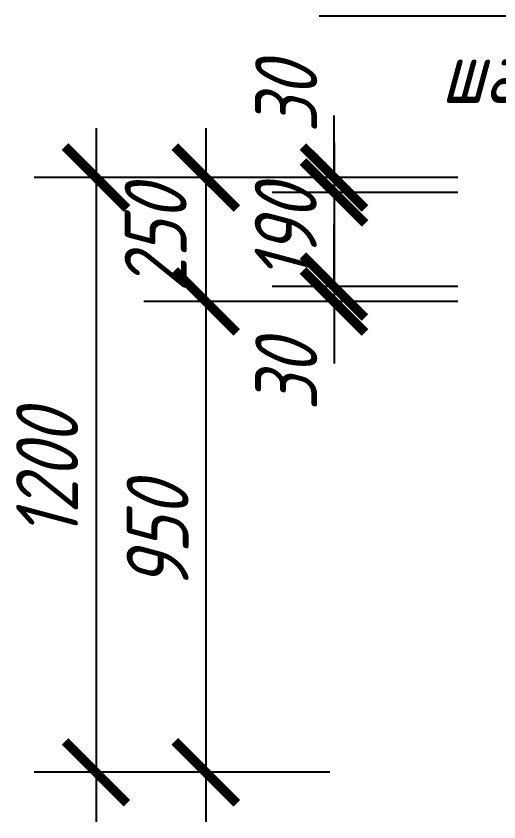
# Model space of a CAD drawing. Header units: millimetres. Extents: x 212190 to 241890, y -129581 to -108581.
# Drawn here: x 226822 to 227795, y -125814 to -124188 of the extents above; entities that cross this region are included whole.
import ezdxf

# ---------------------------------------------------------------- set-up
doc = ezdxf.new("R2010")
doc.units = ezdxf.units.MM
doc.layers.get('0').update_dxf_attribs({"lineweight": 40})
doc.layers.add('Надписи', color=7, linetype='Continuous')
doc.styles.add('GOST 2.304', font='CS_Gost2304.shx', dxfattribs={"oblique": 15})

# ---------------------------------------------------------------- blocks, each defined once
blk = doc.blocks.new('_ArchTick')
at = {"color": 0, "linetype": 'ByBlock', "const_width": 0.15}
blk.add_lwpolyline([(-0.5, -0.5), (0.5, 0.5)], dxfattribs=at)

msp = doc.modelspace()

# ---------------------------------------------------------------- linework, layer by layer
at = {"layer": 'Надписи', "ltscale": 50}
for p, q in [((228819.4, -124188), (227432.8, -124188)), ((227462.9, -124513.7), (227462.9, -124388.7)), ((226983.1, -124413.7), (226983.1, -125813.7)), ((227204.4, -124413.7), (227204.4, -124863.7)), ((227462.9, -124443.7), (227462.9, -124833.7)), ((227233.1, -124513.7), (226858.1, -124513.7)), ((227454.4, -124513.7), (227079.4, -124513.7)), ((227712.9, -124513.7), (227337.9, -124513.7)), ((227462.9, -124513.7), (227462.9, -124543.7)), ((227712.9, -124543.7), (227337.9, -124543.7)), ((227712.9, -124543.7), (227337.9, -124543.7)), ((227462.9, -124543.7), (227462.9, -124668.7)), ((227462.9, -124733.7), (227462.9, -124608.7)), ((227204.4, -124663.7), (227204.4, -125813.7)), ((227712.9, -124733.7), (227337.9, -124733.7)), ((227712.9, -124733.7), (227337.9, -124733.7)), ((227462.9, -124733.7), (227462.9, -124763.7)), ((227454.4, -124763.7), (227079.4, -124763.7)), ((227454.4, -124763.7), (227079.4, -124763.7)), ((227712.9, -124763.7), (227337.9, -124763.7)), ((227462.9, -124763.7), (227462.9, -124888.7)), ((227233.1, -125713.7), (226858.1, -125713.7)), ((227454.4, -125713.7), (227079.4, -125713.7))]:
    msp.add_line(p, q, dxfattribs=at)

# ---------------------------------------------------------------- block references
at = {"layer": 'Надписи', "ltscale": 50, "xscale": 125, "yscale": 125, "zscale": 125}
for p, rotation in [((226983.1, -124513.7), 90), ((227204.4, -124513.7), 90), ((227462.9, -124513.7), 270), ((227462.9, -124543.7), 90), ((227462.9, -124543.7), 90), ((227462.9, -124733.7), 270), ((227462.9, -124733.7), 270), ((227204.4, -124763.7), 90), ((227204.4, -124763.7), 270), ((227462.9, -124763.7), 90), ((226983.1, -125713.7), 270), ((227204.4, -125713.7), 270)]:
    msp.add_blockref('_ArchTick', p, dxfattribs=dict(at, rotation=rotation))

# ---------------------------------------------------------------- texts
at = {"layer": 'Надписи', "ltscale": 50, "style": 'GOST 2.304', "oblique": 15}
msp.add_text('шаг 200мм', height=125, dxfattribs=at).set_placement((227678.9, -124363))
at = {"layer": 'Надписи', "ltscale": 50, "char_height": 125, "attachment_point": 5, "rotation": 90, "style": 'GOST 2.304'}
for s, insert in [('\\A1;30', (227366.5, -124353.7)), ('\\A1;190', (227365.5, -124628.7)), ('\\A1;250', (227103.2, -124638.7)), ('\\A1;30', (227366.6, -124914.3)), ('\\A1;1200', (226884.5, -125113.7)), ('\\A1;950', (227107.1, -125238.7))]:
    msp.add_mtext(s, dxfattribs=dict(at, insert=insert))

doc.saveas('drawing.dxf')
